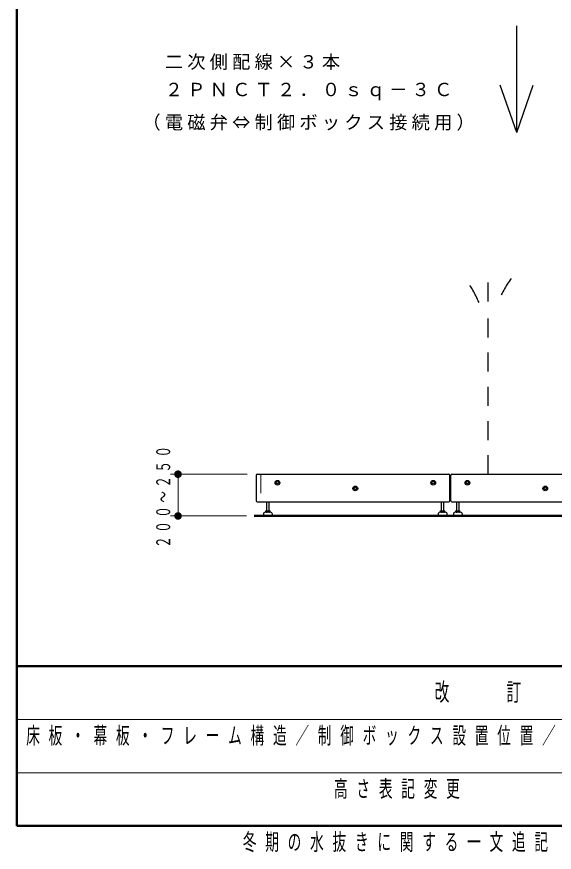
# Model space of a CAD drawing. Units: millimetres on the paper. Extents: x -385 to 15, y -594 to 267.
# Drawn here: x -385 to -314.3, y -3.5 to 106.5 of the extents above; entities that cross this region are included whole.
import ezdxf

# ---------------------------------------------------------------- set-up
doc = ezdxf.new("R2010")
doc.units = ezdxf.units.MM
doc.linetypes.add('USER1', pattern=[4.5, 2.5, -2])
doc.layers.add('1_40', color=4, linetype='Continuous', lineweight=25)
doc.layers.add('NAKAMURA図枠', color=7, linetype='Continuous', lineweight=13)
doc.layers.add('図面情報', color=7, linetype='Continuous')
doc.styles.add('ＭＳ ゴシック', font='')
doc.styles.get('ＭＳ ゴシック').set_extended_font_data('MS Gothic')

# ---------------------------------------------------------------- blocks, each defined once
blk = doc.blocks.new('filled_dot')
at = {"color": 0, "linetype": 'Continuous', "lineweight": -2, "const_width": 1.25}
blk.add_lwpolyline([(-0.625, 0, 1), (0.625, 0, 1)], format="xyb", close=True, dxfattribs=at)

msp = doc.modelspace()

# ---------------------------------------------------------------- linework, layer by layer
at = {"layer": '1_40', "color": 7}
for q in [(-319.207, 105.293), (-321.39, 97.491), (-317.024, 97.491)]:
    msp.add_line((-319.207, 91.25), q, dxfattribs=at)
at = {"layer": '1_40', "color": 7, "linetype": 'USER1'}
msp.add_line((-322.944, 69.029), (-322.944, 73.114), dxfattribs=at)
at = {"layer": '1_40', "linetype": 'USER1'}
msp.add_line((-322.944, 46.288), (-322.944, 67.038), dxfattribs=at)
at = {"layer": '1_40', "color": 7, "lineweight": 13}
for p, q in [((-354.694, 46.288), (-364.774, 46.288)), ((-363.774, 40.788), (-363.774, 46.288)), ((-354.774, 40.788), (-364.774, 40.788))]:
    msp.add_line(p, q, dxfattribs=at)
at = {"layer": '1_40', "color": 32}
for p, q in [((-353.355, 46.288), (-328.131, 46.288)), ((-327.756, 46.288), (-303.131, 46.288)), ((-353.48, 46.163), (-353.48, 42.788)), ((-328.006, 42.788), (-328.006, 46.163)), ((-327.881, 42.788), (-327.881, 46.163)), ((-353.355, 42.663), (-328.131, 42.663)), ((-327.756, 42.663), (-303.131, 42.663))]:
    msp.add_line(p, q, dxfattribs=at)
at = {"layer": '1_40', "color": 32, "linetype": 'USER1', "lineweight": 13}
msp.add_line((-352.855, 46.288), (-352.855, 42.663), dxfattribs=at)
at = {"layer": '1_40'}
for p, q in [((-352.094, 41.488), (-352.094, 42.663)), ((-351.794, 41.488), (-351.794, 42.663)), ((-329.094, 41.488), (-329.094, 42.663)), ((-328.794, 41.488), (-328.794, 42.663)), ((-327.094, 41.488), (-327.094, 42.663)), ((-326.794, 41.488), (-326.794, 42.663)), ((-351.194, 40.838), (-352.694, 40.838)), ((-352.694, 40.838), (-352.694, 40.788)), ((-351.194, 40.788), (-352.694, 40.788)), ((-352.544, 41.038), (-352.544, 40.838)), ((-351.594, 41.288), (-352.294, 41.288)), ((-352.218, 41.488), (-351.669, 41.488)), ((-352.218, 41.319), (-352.218, 41.488)), ((-352.218, 41.319), (-352.094, 41.288)), ((-352.094, 41.488), (-352.067, 41.488)), ((-352.081, 41.319), (-352.081, 41.488)), ((-351.794, 41.488), (-351.821, 41.488)), ((-351.807, 41.319), (-351.807, 41.488)), ((-351.794, 41.288), (-351.669, 41.319)), ((-351.669, 41.319), (-351.669, 41.488)), ((-351.344, 40.838), (-351.344, 41.038)), ((-351.194, 40.788), (-351.194, 40.838)), ((-328.194, 40.838), (-329.694, 40.838)), ((-329.694, 40.838), (-329.694, 40.788)), ((-328.194, 40.788), (-329.694, 40.788)), ((-329.544, 41.038), (-329.544, 40.838)), ((-328.594, 41.288), (-329.294, 41.288)), ((-329.218, 41.488), (-328.669, 41.488)), ((-329.218, 41.319), (-329.218, 41.488)), ((-329.218, 41.319), (-329.094, 41.288)), ((-329.094, 41.488), (-329.067, 41.488)), ((-329.081, 41.319), (-329.081, 41.488)), ((-328.794, 41.488), (-328.821, 41.488)), ((-328.807, 41.319), (-328.807, 41.488)), ((-328.794, 41.288), (-328.669, 41.319)), ((-328.669, 41.319), (-328.669, 41.488)), ((-328.344, 40.838), (-328.344, 41.038)), ((-328.194, 40.788), (-328.194, 40.838)), ((-326.194, 40.838), (-327.694, 40.838)), ((-327.694, 40.838), (-327.694, 40.788)), ((-326.194, 40.788), (-327.694, 40.788)), ((-327.544, 41.038), (-327.544, 40.838)), ((-326.594, 41.288), (-327.294, 41.288)), ((-327.218, 41.488), (-326.669, 41.488)), ((-327.218, 41.319), (-327.218, 41.488)), ((-327.218, 41.319), (-327.094, 41.288)), ((-327.094, 41.488), (-327.067, 41.488)), ((-327.081, 41.319), (-327.081, 41.488)), ((-326.794, 41.488), (-326.821, 41.488)), ((-326.807, 41.319), (-326.807, 41.488)), ((-326.794, 41.288), (-326.669, 41.319)), ((-326.669, 41.319), (-326.669, 41.488)), ((-326.344, 40.838), (-326.344, 41.038)), ((-326.194, 40.788), (-326.194, 40.838))]:
    msp.add_line(p, q, dxfattribs=at)
at = {"layer": '1_40', "color": 7, "lineweight": 50}
msp.add_line((-353.774, 40.788), (-215.081, 40.788), dxfattribs=at)
at = {"layer": '1_40'}
for points in [[(-352.218, 41.319), (-352.195, 41.314), (-352.173, 41.311), (-352.15, 41.31), (-352.127, 41.311), (-352.104, 41.314), (-352.081, 41.319)], [(-352.081, 41.319), (-352.022, 41.313), (-351.962, 41.31), (-351.902, 41.311), (-351.842, 41.315), (-351.807, 41.319)], [(-351.807, 41.319), (-351.784, 41.314), (-351.761, 41.311), (-351.739, 41.31), (-351.716, 41.311), (-351.692, 41.314), (-351.669, 41.319)], [(-329.218, 41.319), (-329.195, 41.314), (-329.173, 41.311), (-329.15, 41.31), (-329.127, 41.311), (-329.104, 41.314), (-329.081, 41.319)], [(-329.081, 41.319), (-329.022, 41.313), (-328.962, 41.31), (-328.902, 41.311), (-328.842, 41.315), (-328.807, 41.319)], [(-328.807, 41.319), (-328.784, 41.314), (-328.761, 41.311), (-328.739, 41.31), (-328.716, 41.311), (-328.692, 41.314), (-328.669, 41.319)], [(-327.218, 41.319), (-327.195, 41.314), (-327.173, 41.311), (-327.15, 41.31), (-327.127, 41.311), (-327.104, 41.314), (-327.081, 41.319)], [(-327.081, 41.319), (-327.022, 41.313), (-326.962, 41.31), (-326.902, 41.311), (-326.842, 41.315), (-326.807, 41.319)], [(-326.807, 41.319), (-326.784, 41.314), (-326.761, 41.311), (-326.739, 41.31), (-326.716, 41.311), (-326.692, 41.314), (-326.669, 41.319)]]:
    msp.add_lwpolyline(points, dxfattribs=at)
at = {"layer": '1_40', "color": 32}
for centre, radius in [((-350.694, 45.163), 0.312), ((-350.694, 45.163), 0.163), ((-330.194, 45.163), 0.312), ((-330.194, 45.163), 0.163), ((-325.694, 45.163), 0.312), ((-325.694, 45.163), 0.163), ((-340.444, 44.413), 0.312), ((-340.444, 44.413), 0.163), ((-315.444, 44.413), 0.312), ((-315.444, 44.413), 0.163)]:
    msp.add_circle(centre, radius, dxfattribs=at)
at = {"layer": '1_40', "color": 7, "linetype": 'USER1'}
for centre, start, end in [((-340.103, 61.993), 23.3955, 35.35377), ((-305.785, 61.993), 144.64623, 156.6045)]:
    msp.add_arc(centre, 17.363, start, end, dxfattribs=at)
at = {"layer": '1_40', "color": 32}
for centre, start, end in [((-353.355, 46.163), 90, 180), ((-328.131, 46.163), 0, 90), ((-327.756, 46.163), 90, 180), ((-353.355, 42.788), 180, 270), ((-328.131, 42.788), 270, 0), ((-327.756, 42.788), 180, 270)]:
    msp.add_arc(centre, 0.125, start, end, dxfattribs=at)
at = {"layer": '1_40'}
for centre, start, end in [((-352.294, 41.038), 90, 180), ((-351.594, 41.038), 0, 90), ((-329.294, 41.038), 90, 180), ((-328.594, 41.038), 0, 90), ((-327.294, 41.038), 90, 180), ((-326.594, 41.038), 0, 90)]:
    msp.add_arc(centre, 0.25, start, end, dxfattribs=at)
at = {"layer": 'NAKAMURA図枠', "lineweight": 50}
for p, q in [((-385, 267), (-385, 0)), ((-385, 21), (0, 21)), ((-385, 0), (0, 0))]:
    msp.add_line(p, q, dxfattribs=at)
at = {"layer": 'NAKAMURA図枠'}
for p, q in [((-385, 14), (-243.5, 14)), ((-385, 7), (-243.5, 7))]:
    msp.add_line(p, q, dxfattribs=at)

# ---------------------------------------------------------------- block references
at = {"layer": '1_40', "color": 7, "lineweight": 13, "xscale": 0.4, "yscale": 0.4}
for p, rotation in [((-363.774, 46.288), 270), ((-363.774, 40.788), 90)]:
    msp.add_blockref('filled_dot', p, dxfattribs=dict(at, rotation=rotation))

# ---------------------------------------------------------------- texts
at = {"layer": '1_40', "color": 7, "char_height": 1.76, "attachment_point": 7, "style": 'ＭＳ ゴシック'}
for s, insert in [('\\T1.23;\u3000二次側配線×３本', (-368.463, 99.492)), ('\\T1.23;\u3000２ＰＮＣＴ２．０ｓｑ－３Ｃ', (-368.463, 95.492)), ('\\T1.23;（電磁弁⇔制御ボックス接続用）\u3000\u3000\u3000\u3000\u3000', (-368.463, 91.492))]:
    msp.add_mtext(s, dxfattribs=dict(at, insert=insert))
at = {"layer": '1_40', "color": 7, "insert": (-364.774, 43.538), "char_height": 1.833, "attachment_point": 8, "rotation": 90, "style": 'ＭＳ ゴシック'}
msp.add_mtext('\\T1.32;\\W0.6;２００～２５０', dxfattribs=at)
at = {"layer": 'NAKAMURA図枠', "color": 4, "insert": (-314.25, 17.5), "char_height": 2.346, "attachment_point": 5, "style": 'ＭＳ ゴシック'}
msp.add_mtext('\\T1.64;\\W0.6;改\u3000\u3000訂\u3000\u3000事\u3000\u3000項', dxfattribs=at)
at = {"layer": '図面情報', "char_height": 2.199, "attachment_point": 1, "style": 'ＭＳ ゴシック'}
for s, insert in [('\\T1.64;\\W0.6;床板・幕板・フレーム構造／制御ボックス設置位置／図面レイアウト変更', (-383.75, 13)), ('\\T1.64;\\W0.6;高さ表記変更', (-343.25, 6)), ('\\T1.64;\\W0.6;冬期の水抜きに関する一文追記', (-355.25, -1))]:
    msp.add_mtext(s, dxfattribs=dict(at, insert=insert))

doc.saveas('drawing.dxf')
